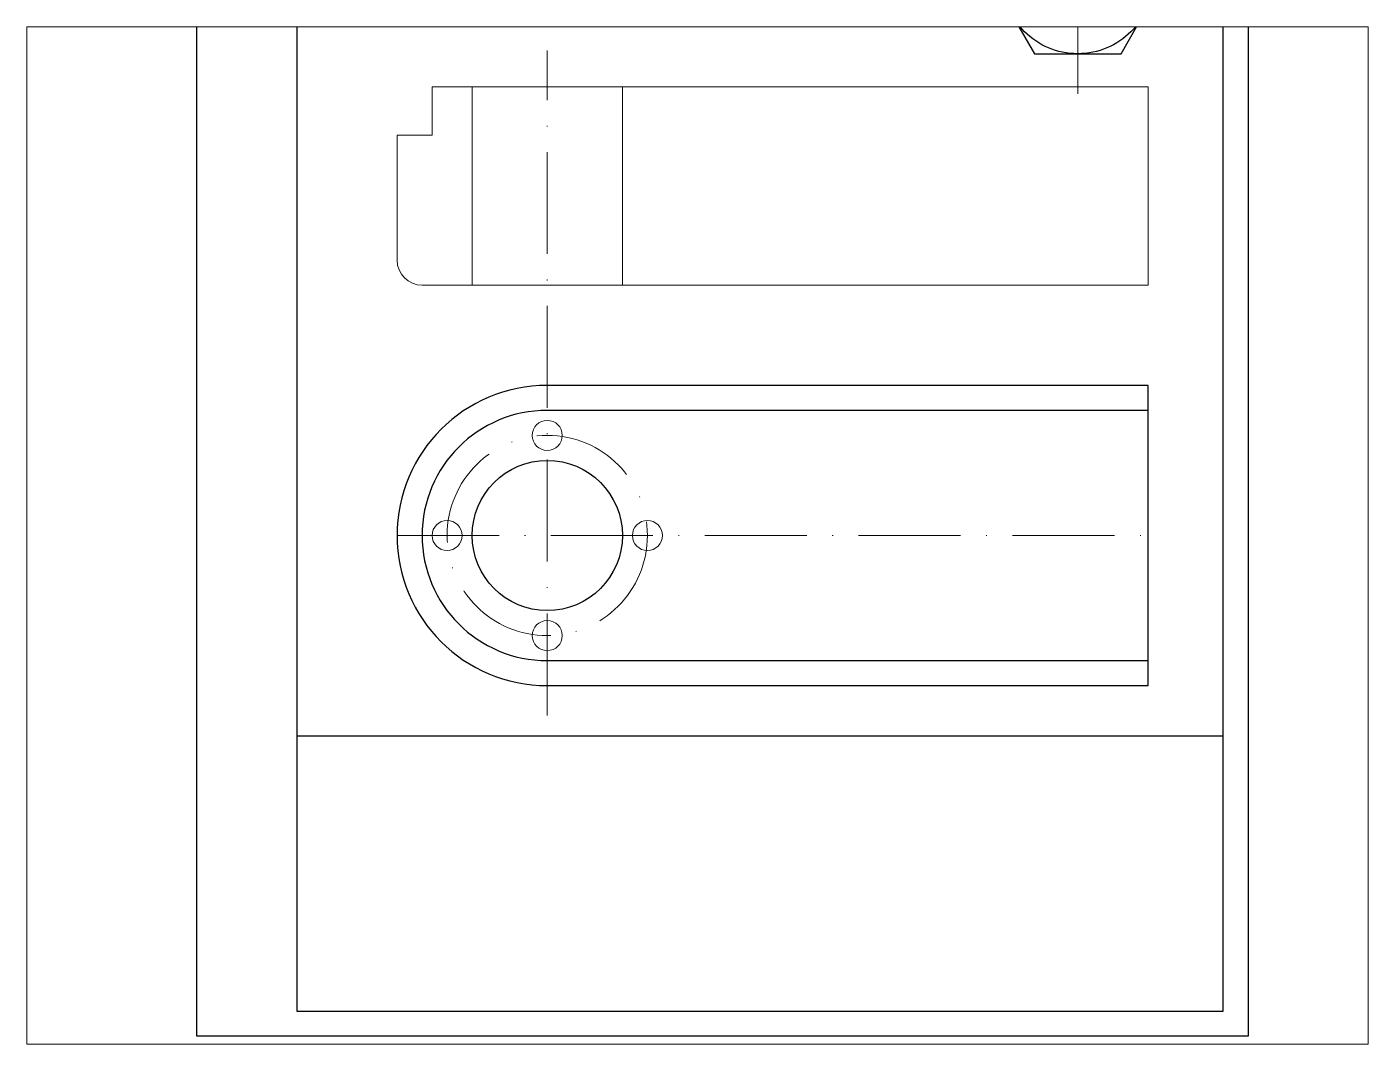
# Paper-space layout 'Лист2' of a CAD drawing. Header units: millimetres. Extents: x 26 to 231, y 20 to 176.
# The model-space entities are those that its viewports show. They can reach past a viewport. Long polylines and large blocks are cut down to what shows.
import ezdxf

# ---------------------------------------------------------------- set-up
doc = ezdxf.new("R2010")
doc.units = ezdxf.units.MM
doc.linetypes.add('ACAD_ISO10W100', pattern=[18, 12, -3, 0, -3])
doc.layers.add('Контур', color=7, linetype='Continuous', lineweight=30)
doc.layers.add('Оси', color=7, linetype='ACAD_ISO10W100', lineweight=20)
doc.layers.add('Рамка', color=7, linetype='Continuous')

# ---------------------------------------------------------------- blocks, each defined once
blk = doc.blocks.new('*U1')
at = {"layer": 'Контур', "lineweight": 20}
blk.add_circle((0, 0), 3, dxfattribs=at)
blk = doc.blocks.new('*U2')
at = {"layer": 'Контур', "color": 0, "linetype": 'ByBlock', "lineweight": -2, "transparency": 16777216}
for p, rotation in [((70, 120), 90), ((50, 100), 180), ((70, 80), 270)]:
    blk.add_blockref('*U1', p, dxfattribs=dict(at, rotation=rotation))
blk.add_blockref('*U1', (90, 100), dxfattribs=at)

msp = doc.modelspace()

# ---------------------------------------------------------------- linework, layer by layer
for p, q in [((0, 0), (0, 297)), ((210, 297), (210, 0)), ((210, 0), (0, 0))]:
    msp.add_line(p, q)
at = {"layer": 'Контур', "lineweight": 20}
for p, q in [((47, 180), (47, 189.67)), ((47, 189.67), (190, 189.67)), ((55, 189.67), (55, 150)), ((85, 150), (85, 189.67)), ((190, 189.67), (190, 180)), ((40, 180), (40, 155)), ((47, 180), (40, 180)), ((190, 150), (190, 180)), ((45, 150), (190, 150))]:
    msp.add_line(p, q, dxfattribs=at)
at = {"layer": 'Контур'}
for p, q in [((190, 130), (70, 130)), ((190, 70), (190, 130)), ((190, 125), (70, 125)), ((70, 75), (190, 75)), ((70, 70), (190, 70))]:
    msp.add_line(p, q, dxfattribs=at)
msp.add_lwpolyline([(167.28, 226.25), (158.62, 211.25), (167.28, 196.25), (184.6, 196.25), (193.26, 211.25), (184.6, 226.25)], close=True, dxfattribs=at)
for centre in [(175.94, 211.25), (70, 100)]:
    msp.add_circle(centre, 15, dxfattribs=at)
at = {"layer": 'Контур', "lineweight": 15}
msp.add_arc((175.94, 211.25), 9, 173.9461, 102.5116, dxfattribs=at)
at = {"layer": 'Контур', "lineweight": 20}
msp.add_arc((45, 155), 5, 180, 270, dxfattribs=at)
at = {"layer": 'Контур'}
for radius in [30, 25]:
    msp.add_arc((70, 100), radius, 90, 270, dxfattribs=at)
at = {"layer": 'Оси', "linetype": 'ACAD_ISO10W100', "lineweight": 20}
for p, q in [((175.94, 232.93), (175.94, 188.21)), ((70, 64.06), (70, 196.9))]:
    msp.add_line(p, q, dxfattribs=at)
at = {"layer": 'Оси', "linetype": 'ACAD_ISO10W100'}
msp.add_line((40, 100), (190, 100), dxfattribs=at)
at = {"layer": 'Оси', "lineweight": 20}
msp.add_circle((70, 100), 20, dxfattribs=at)
at = {"layer": 'Рамка'}
msp.add_line((20, 60), (205, 60), dxfattribs=at)
at = {"layer": 'Рамка', "lineweight": 30}
msp.add_lwpolyline([(20, 5), (205, 5), (205, 292), (20, 292)], close=True, dxfattribs=at)

# ---------------------------------------------------------------- block references
at = {"layer": 'Контур', "lineweight": 20}
msp.add_blockref('*U2', (0, 0), dxfattribs=at)

psp = doc.layouts.new('Лист2')

# ---------------------------------------------------------------- viewports
at = {"layer": '0'}
psp.add_viewport(center=(128.5, 97.5), size=(205.6, 156), view_center_point=(100, 100), view_height=203.2571, dxfattribs=at)

doc.saveas('drawing.dxf')
